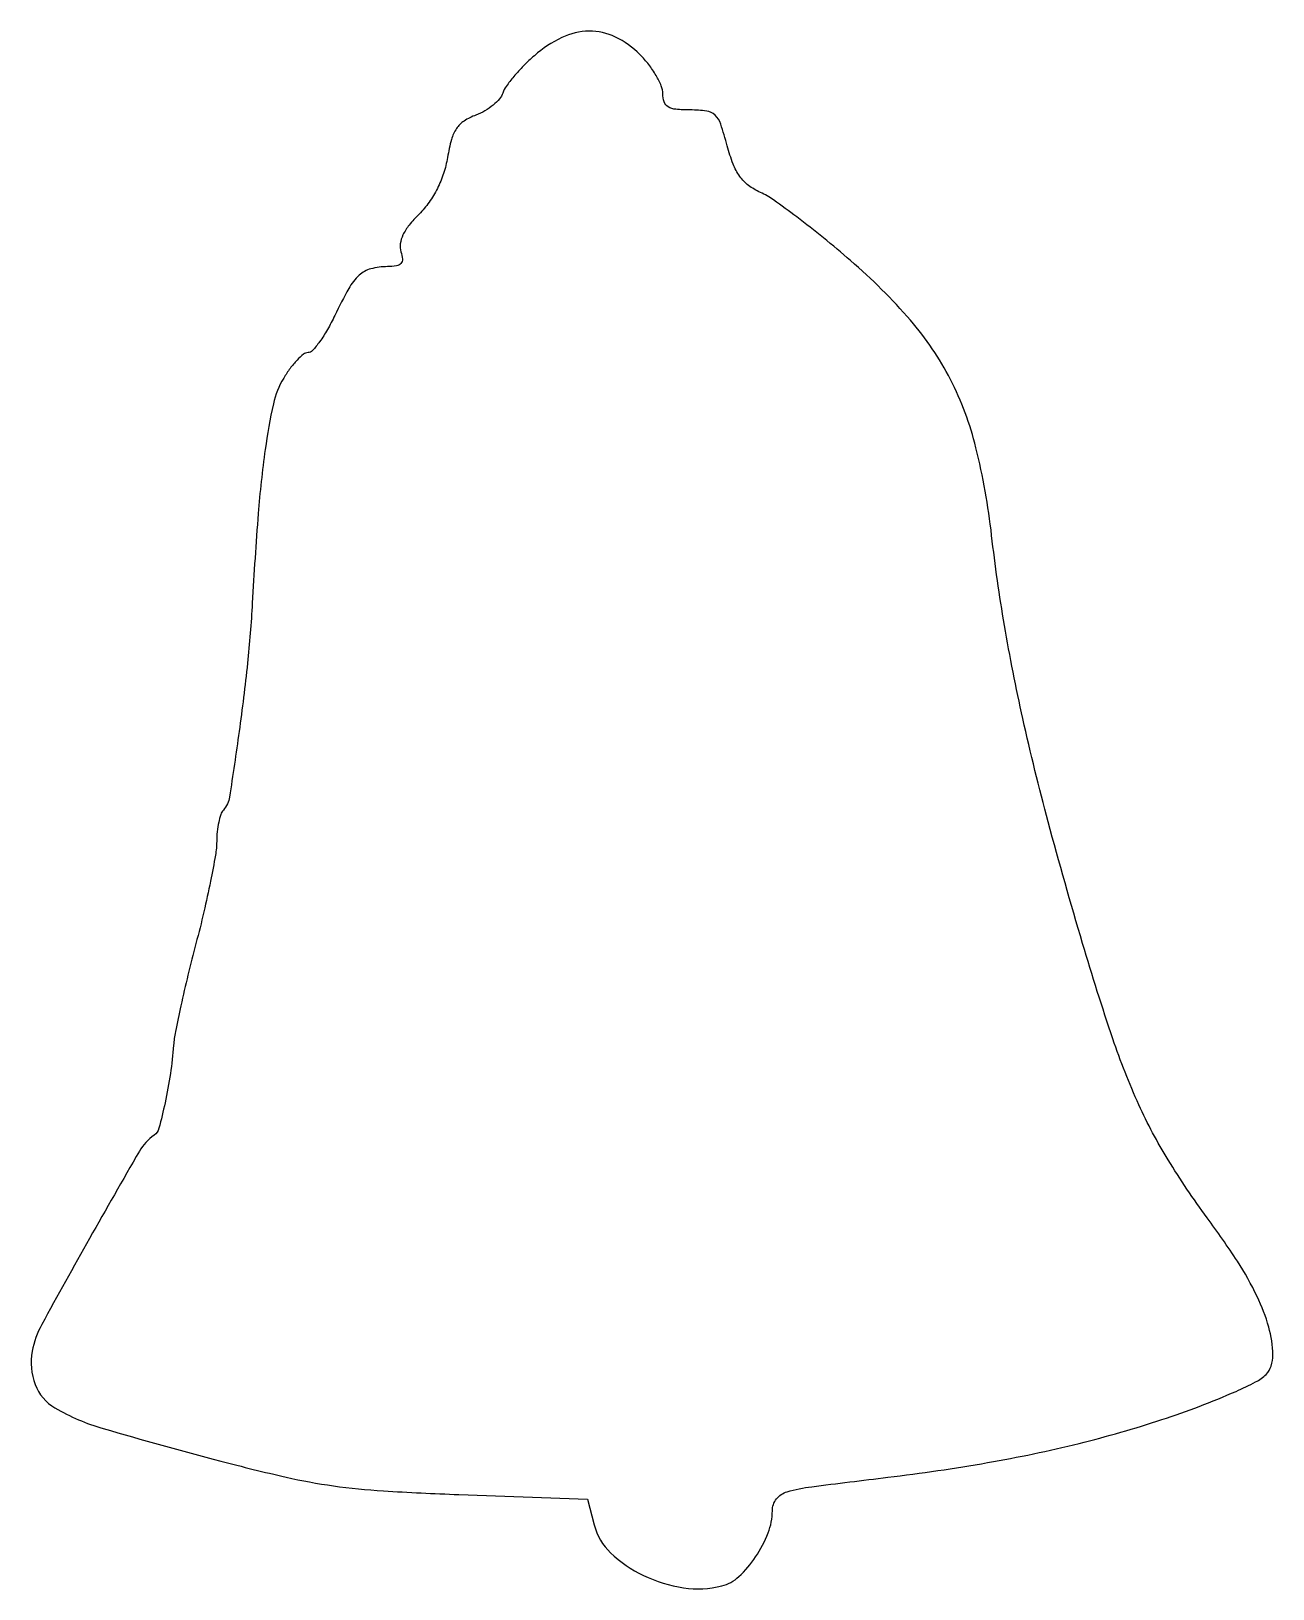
# Model space of a CAD drawing. Extents: x 0 to 159, y 0 to 199.
import ezdxf

# ---------------------------------------------------------------- set-up
doc = ezdxf.new("R2010")
doc.units = 0

msp = doc.modelspace()

# ---------------------------------------------------------------- linework, layer by layer
msp.add_lwpolyline([(64.582637, 195.938412, 0.018111), (63.207806, 194.640177, 0.019266), (61.959779, 193.271435, 0.019256), (60.981452, 192.016753, 0.079272), (60.550335, 191.158592, -0.10229), (60.137051, 190.421819, -0.042653), (59.315385, 189.624326, -0.039872), (58.259257, 188.893207, -0.041246), (57.112055, 188.348398, 0.053668), (55.602215, 187.584949, 0.101832), (54.636193, 186.632442, 0.080949), (53.993532, 185.223475, 0.02476), (53.488155, 182.92989, -0.037346), (52.987404, 180.901455, -0.037401), (52.190651, 178.971118, -0.038028), (51.130634, 177.211684, -0.04181), (49.845975, 175.692129, 0.027552), (48.583807, 174.282629, 0.056714), (47.79593, 173.031267, 0.075918), (47.452222, 171.908461, 0.113697), (47.534768, 170.890457, -0.05583), (47.721675, 169.948039, -0.207319), (47.532845, 169.386888, -0.17236), (46.960158, 169.077009, -0.037019), (45.817388, 168.984687, 0.063043), (43.68896, 168.700951, 0.122887), (42.197621, 167.880422, 0.078934), (40.868831, 166.188342, 0.015582), (39.091836, 162.75, -0.018521), (38.137655, 160.930041, -0.026255), (37.14749, 159.393455, -0.024725), (36.238067, 158.255791, -0.213547), (35.660794, 157.993677, 0.169663), (35.090602, 157.79097, 0.032441), (34.268425, 157.036382, 0.031267), (33.382206, 155.986068, 0.024322), (32.550867, 154.743677, 0.081178), (31.233957, 151.437755, 0.019601), (30.188174, 145.620866, 0.015196), (29.29954, 137.447306, 0.005772), (28.53877, 126, -0.012493), (27.923057, 118.300802, -0.008516), (26.855824, 109.583219, -0.003606), (25.624701, 101.214297, -0.144035), (24.842459, 99.55, 0.101539), (24.516354, 98.984504, 0.02758), (24.243999, 97.983125, 0.026717), (24.054709, 96.787297, 0.024928), (23.988175, 95.55, -0.042053), (23.833128, 93.791338, -0.007029), (23.205785, 90.458437, -0.00766), (22.351007, 86.552197, -0.006725), (21.341326, 82.5, 0.004767), (20.315699, 78.451462, 0.005431), (19.413036, 74.55625, 0.004948), (18.715844, 71.235724, 0.030218), (18.477182, 69.5, -0.017959), (18.068445, 65.870363, -0.016305), (17.390656, 62.159525, -0.010536), (16.610056, 58.889644, -0.179774), (15.986733, 58, 0.111077), (14.111578, 55.969565, 0.002697), (7.739773, 44.815631, 0.003495), (1.631535, 33.808782, 0.078712), (0.414494, 30.395906, 0.137738), (0.789675, 26.158437, 0.172017), (3.32647, 23.16348, 0.061175), (9.469963, 20.528782, 0.006495), (24.5, 16.36994, 0.008076), (32.849659, 14.319504, 0.021289), (38.905995, 13.204402, 0.019719), (45.291946, 12.563172, 0.006107), (54.939083, 12.095601), (71.378166, 11.5), (72.227545, 8.211912, 0.140867), (74.330358, 4.644989, 0.078175), (78.525588, 1.761397, 0.074218), (83.664318, 0.183118, 0.099256), (88.524446, 0.41678, 0.127077), (90.715967, 1.610329, 0.056643), (92.864449, 4.129602, 0.055522), (94.461029, 7.181175, 0.092669), (94.996262, 10.020925, -0.168817), (95.522451, 11.527765, -0.155823), (96.886934, 12.443724, -0.03869), (100.02397, 13.09497, -0.002246), (109.75, 14.29593, 0.013681), (122.506705, 16.168161, 0.017221), (134.189162, 18.627948, 0.018662), (144.780766, 21.665368, 0.023957), (154.25, 25.278397, 0.017182), (156.759997, 26.48088, 0.074702), (158.088902, 27.450329, 0.120244), (158.74595, 28.517039, 0.082636), (158.956107, 29.928257, 0.064876), (158.429304, 33.495051, 0.042638), (156.959616, 37.382723, 0.032629), (154.419168, 41.904341, 0.014912), (150.555258, 47.46884, -0.021768), (145.566118, 54.868272, -0.030864), (141.844474, 61.8793, -0.025112), (138.515757, 70.309024, -0.009252), (134.646005, 82.5, -0.006518), (130.247412, 98.040268, -0.010873), (127.001987, 111.242209, -0.012454), (124.660672, 123.134086, -0.0141), (123.02313, 134.64657, 0.032146), (121.014446, 145.852681, 0.058229), (117.754709, 154.566712, 0.059994), (112.650426, 162.122335, 0.036348), (105, 169.753716, 0.007525), (101.524237, 172.660204, 0.008581), (98.109591, 175.333519, 0.007895), (95.141868, 177.503117, 0.046993), (93.479458, 178.458405, -0.054339), (91.943877, 179.370999, -0.076879), (90.835693, 180.508025, -0.06356), (89.986907, 182.091139, -0.02597), (89.233296, 184.417546, 0.015605), (88.397091, 187.193876, 0.119927), (87.677359, 188.335592, 0.15983), (86.604575, 188.857294, 0.033927), (84.503838, 189, -0.022208), (82.651266, 189.082323, -0.11203), (81.671758, 189.398189, -0.180804), (81.170614, 190.020481, -0.08023), (81, 191.076923, 0.098717), (80.800893, 192.075571, 0.033872), (80.141346, 193.402404, 0.032112), (79.195556, 194.805138, 0.032002), (78.076923, 196.076923, 0.083388), (74.93438, 198.315703, 0.116239), (71.578516, 199.070282, 0.109693), (68.094633, 198.259047, 0.068417)], format="xyb", close=True)

doc.saveas('drawing.dxf')
